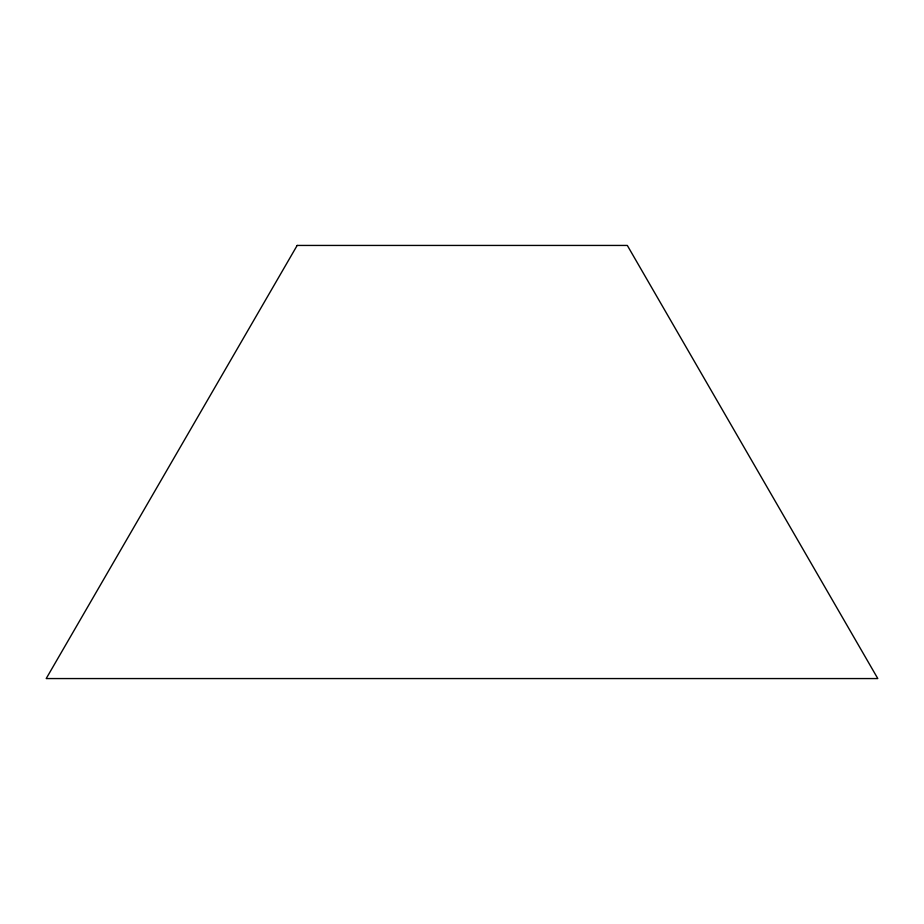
<?xml version="1.0" encoding="UTF-8"?>
<svg xmlns="http://www.w3.org/2000/svg" width="924" height="924" viewBox="0 0 924 924"><rect width="100%" height="100%" fill="white"/><g stroke="black" fill="none" stroke-linecap="round" stroke-linejoin="round"><path stroke-width="1.39" d="M297.17 245.438L46.2 678.562L877.8 678.562L627.315 245.438L297.17 245.438"/></g></svg>
